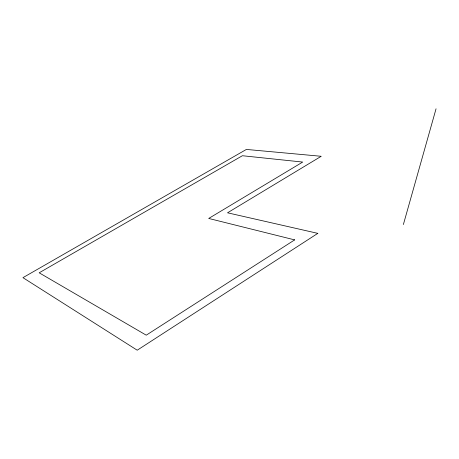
<?xml version="1.0" encoding="UTF-8"?>
<svg xmlns="http://www.w3.org/2000/svg" width="459" height="459" viewBox="0 0 459 459"><rect width="100%" height="100%" fill="white"/><g stroke="black" fill="none" stroke-linecap="round" stroke-linejoin="round"><path stroke-width="0.69" d="M403.375 224.537L436.05 108.794M317.812 233.361L137.218 350.206L22.95 277.661L246.385 149.433L321.22 156.289L227.521 212.804L317.812 233.361M294.655 239.885L146.249 335.179L39.181 272.812L242.398 155.727L302.699 162.067L208.707 218.455L294.655 239.885"/></g></svg>
